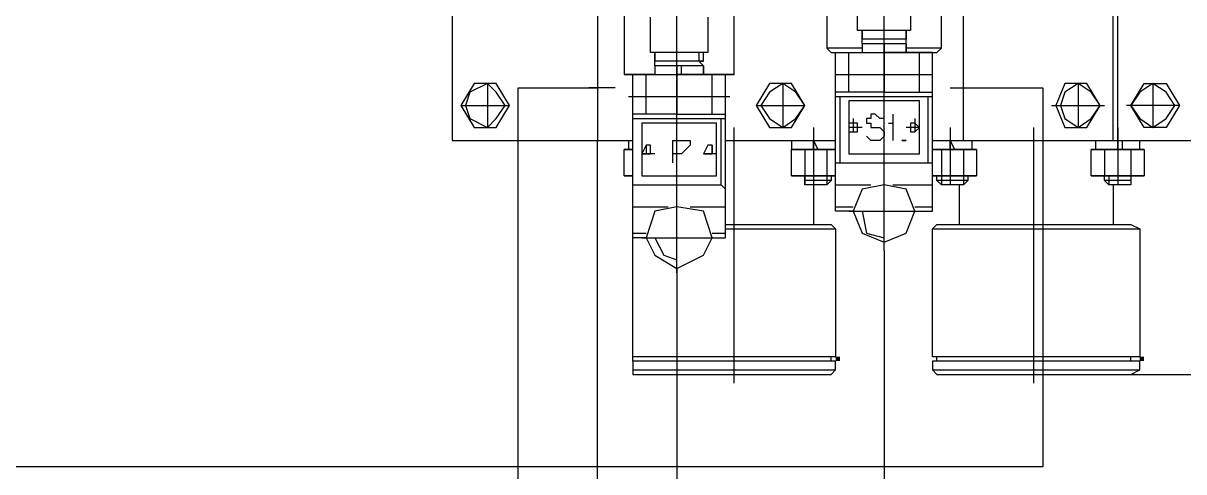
# Model space of a CAD drawing. Header units: inches. Extents: x -65 to 4788, y -4676 to 3369.
# Drawn here: x 2084 to 2503.7, y -1446.6 to -1284.5 of the extents above; entities that cross this region are included whole.
import ezdxf

# ---------------------------------------------------------------- set-up
doc = ezdxf.new("R2010")
doc.units = ezdxf.units.IN
doc.header["$MEASUREMENT"] = 0
doc.layers.get('0').update_dxf_attribs({"color": 250, "linetype": 'CONTINUOUS', "lineweight": 100})

msp = doc.modelspace()

# ---------------------------------------------------------------- hatches: boundary and pattern name
at = {"lineweight": -2}
for points in [[(2377.79, -1406.61), (2379.38, -1406.61), (2379.38, -1405.01), (2377.79, -1405.01)], [(2377.79, -1406.61), (2379.38, -1406.61), (2379.38, -1405.01), (2377.79, -1405.01)], [(2377.79, -1406.61), (2379.38, -1406.61), (2379.38, -1405.01), (2377.79, -1405.01)], [(2487.76, -1406.61), (2489.36, -1406.61), (2489.36, -1405.01), (2487.76, -1405.01)], [(2487.76, -1406.61), (2489.36, -1406.61), (2489.36, -1405.01), (2487.76, -1405.01)], [(2487.76, -1406.61), (2489.36, -1406.61), (2489.36, -1405.01), (2487.76, -1405.01)]]:
    msp.add_hatch(color=0, dxfattribs=at).paths.add_polyline_path(points)

# ---------------------------------------------------------------- linework, layer by layer
at = {"color": 0, "lineweight": -2}
for points in [[(2424.01, -1326.91), (2844.79, -1326.91), (2844.79, -961.92), (2239.12, -961.92), (2239.12, -1020.89)], [(2395.32, -1366.76), (2395.32, -1110.15)], [(2320.41, -1374.73), (2320.41, -1118.12)], [(2309.25, -1181.87), (2291.72, -1181.87), (2291.72, -1326.91), (2304.47, -1326.91)], [(2412.85, -1326.91), (2424.01, -1326.91), (2424.01, -1181.87), (2406.48, -1181.87)], [(2239.12, -1250.41), (2239.12, -1326.91), (2291.72, -1326.91)], [(2374.6, -1250.41), (2374.6, -1293.44), (2376.19, -1295.04), (2414.45, -1295.04), (2416.04, -1293.44), (2416.04, -1250.41)], [(2301.28, -1258.38), (2301.28, -1303.01), (2302.88, -1303.01), (2339.54, -1303.01), (2341.13, -1303.01), (2341.13, -1258.38)], [(2478.2, -1326.91), (2478.2, -1269.53)], [(2479.8, -1326.91), (2479.8, -1269.53)], [(2404.88, -1272.72), (2404.88, -1287.07), (2385.76, -1287.07), (2385.76, -1272.72)], [(2331.57, -1282.29), (2331.57, -1295.04), (2310.85, -1295.04), (2310.85, -1282.29)], [(2387.35, -1291.85), (2387.35, -1290.25), (2387.35, -1290.25), (2387.35, -1290.25), (2387.35, -1287.07)], [(2387.35, -1287.07), (2387.35, -1290.25)], [(2403.29, -1291.85), (2403.29, -1290.25), (2403.29, -1290.25), (2403.29, -1290.25), (2403.29, -1287.07)], [(2403.29, -1287.07), (2403.29, -1290.25)], [(2403.29, -1290.25), (2387.35, -1290.25)], [(2403.29, -1290.25), (2387.35, -1290.25)], [(2403.29, -1290.25), (2387.35, -1290.25)], [(2387.35, -1295.04), (2403.29, -1295.04), (2403.29, -1291.85), (2387.35, -1291.85), (2387.35, -1295.04)], [(2387.35, -1291.85), (2387.35, -1295.04)], [(2395.32, -1291.85), (2395.32, -1295.04), (2395.32, -1295.04), (2395.32, -1291.85)], [(2403.29, -1291.85), (2403.29, -1295.04)], [(2312.44, -1299.82), (2312.44, -1295.04)], [(2312.44, -1295.04), (2312.44, -1298.22)], [(2329.97, -1299.82), (2328.38, -1298.22), (2328.38, -1298.22), (2329.97, -1298.22), (2329.97, -1295.04)], [(2328.38, -1295.04), (2328.38, -1298.22)], [(2387.35, -1293.44), (2374.6, -1293.44)], [(2384.16, -1352.41), (2377.79, -1352.41), (2377.79, -1295.04), (2395.32, -1295.04), (2395.32, -1309.38), (2377.79, -1309.38)], [(2382.57, -1309.38), (2382.57, -1295.04)], [(2387.35, -1295.04), (2395.32, -1295.04)], [(2406.48, -1352.41), (2412.85, -1352.41), (2412.85, -1295.04), (2395.32, -1295.04), (2395.32, -1309.38), (2412.85, -1309.38)], [(2395.32, -1295.04), (2403.29, -1295.04)], [(2416.04, -1293.44), (2403.29, -1293.44)], [(2408.07, -1309.38), (2408.07, -1295.04)], [(2329.97, -1298.22), (2312.44, -1298.22)], [(2328.38, -1298.22), (2312.44, -1298.22)], [(2328.38, -1298.22), (2312.44, -1298.22)], [(2312.44, -1299.82), (2312.44, -1303.01), (2312.44, -1303.01)], [(2312.44, -1303.01), (2329.97, -1303.01), (2329.97, -1299.82), (2312.44, -1299.82), (2312.44, -1303.01)], [(2320.41, -1299.82), (2320.41, -1303.01), (2322, -1303.01), (2322, -1299.82)], [(2329.97, -1299.82), (2329.97, -1303.01), (2329.97, -1303.01)], [(2312.44, -1303.01), (2301.28, -1303.01)], [(2309.25, -1361.98), (2304.47, -1361.98), (2304.47, -1303.01), (2320.41, -1303.01), (2320.41, -1317.35), (2304.47, -1317.35)], [(2309.25, -1317.35), (2309.25, -1303.01)], [(2312.44, -1303.01), (2320.41, -1303.01)], [(2333.16, -1361.98), (2337.94, -1361.98), (2337.94, -1303.01), (2320.41, -1303.01), (2320.41, -1317.35), (2337.94, -1317.35)], [(2322, -1303.01), (2329.97, -1303.01)], [(2341.13, -1303.01), (2329.97, -1303.01)], [(2333.16, -1317.35), (2333.16, -1303.01)], [(2377.79, -1303.01), (2412.85, -1303.01)], [(2424.01, -1307.79), (2452.7, -1307.79), (2452.7, -1444.86), (1995.26, -1444.86)], [(2082.93, -1508.61), (2263.03, -1508.61), (2263.03, -1307.79), (2291.72, -1307.79)], [(2247.09, -1306.19), (2242.31, -1314.16), (2247.09, -1322.13), (2255.06, -1322.13), (2259.84, -1314.16), (2255.06, -1306.19), (2247.09, -1306.19)], [(2251.87, -1322.13), (2255.06, -1318.94), (2258.25, -1314.16), (2255.06, -1309.38), (2251.87, -1306.19), (2245.5, -1309.38), (2243.9, -1314.16), (2245.5, -1318.94), (2251.87, -1322.13)], [(2251.87, -1306.19), (2251.87, -1322.13)], [(2298.1, -1307.79), (2288.53, -1307.79)], [(2349.1, -1314.16), (2353.88, -1322.13), (2361.85, -1322.13), (2366.63, -1314.16), (2361.85, -1306.19), (2353.88, -1306.19)], [(2353.88, -1306.19), (2349.1, -1314.16)], [(2358.66, -1322.13), (2363.44, -1318.94), (2366.63, -1314.16), (2363.44, -1309.38), (2358.66, -1306.19), (2353.88, -1309.38), (2350.69, -1314.16), (2353.88, -1318.94), (2358.66, -1322.13)], [(2358.66, -1306.19), (2358.66, -1322.13)], [(2419.23, -1307.79), (2427.2, -1307.79)], [(2460.67, -1306.19), (2457.48, -1314.16), (2460.67, -1322.13), (2468.64, -1322.13), (2473.42, -1314.16), (2468.64, -1306.19), (2460.67, -1306.19)], [(2465.45, -1322.13), (2470.23, -1318.94), (2473.42, -1314.16), (2470.23, -1309.38), (2465.45, -1306.19), (2460.67, -1309.38), (2459.08, -1314.16), (2460.67, -1318.94), (2465.45, -1322.13)], [(2465.45, -1306.19), (2465.45, -1322.13)], [(2492.55, -1322.13), (2497.33, -1318.94), (2500.52, -1314.16), (2497.33, -1309.38), (2492.55, -1306.19), (2487.76, -1309.38), (2484.58, -1314.16), (2487.76, -1318.94), (2492.55, -1322.13)], [(2497.33, -1306.19), (2502.11, -1314.16), (2497.33, -1322.13), (2489.36, -1322.13), (2484.58, -1314.16), (2489.36, -1306.19), (2497.33, -1306.19)], [(2492.55, -1306.19), (2492.55, -1322.13)], [(2302.88, -1310.97), (2339.54, -1310.97)], [(2377.79, -1310.97), (2412.85, -1310.97)], [(2379.38, -1334.88), (2379.38, -1310.97)], [(2382.57, -1331.69), (2408.07, -1331.69), (2408.07, -1312.57), (2382.57, -1312.57), (2382.57, -1331.69)], [(2411.26, -1334.88), (2411.26, -1310.97)], [(2242.31, -1314.16), (2259.84, -1314.16)], [(2349.1, -1314.16), (2366.63, -1314.16)], [(2395.32, -1318.94), (2393.73, -1318.94), (2392.13, -1317.35), (2390.54, -1317.35), (2390.54, -1318.94), (2388.95, -1318.94), (2388.95, -1320.54), (2390.54, -1320.54), (2390.54, -1322.13), (2392.13, -1322.13), (2393.73, -1322.13), (2395.32, -1323.73), (2395.32, -1325.32), (2393.73, -1326.91), (2390.54, -1326.91), (2388.95, -1325.32)], [(2398.51, -1317.35), (2398.51, -1326.91), (2398.51, -1326.91), (2398.51, -1326.91)], [(2455.89, -1314.16), (2475.01, -1314.16)], [(2502.11, -1314.16), (2482.98, -1314.16)], [(2304.47, -1318.94), (2337.94, -1318.94)], [(2304.47, -1342.85), (2304.47, -1318.94)], [(2307.66, -1339.66), (2334.75, -1339.66), (2334.75, -1320.54), (2307.66, -1320.54), (2307.66, -1339.66)], [(2336.35, -1342.85), (2336.35, -1318.94)], [(2385.76, -1322.13), (2385.76, -1320.54), (2382.57, -1320.54), (2382.57, -1322.13), (2382.57, -1323.73), (2385.76, -1323.73), (2385.76, -1322.13)], [(2384.16, -1318.94), (2384.16, -1323.73)], [(2396.91, -1320.54), (2398.51, -1320.54)], [(2408.07, -1322.13), (2406.48, -1320.54), (2404.88, -1320.54), (2404.88, -1323.73), (2406.48, -1323.73), (2408.07, -1322.13)], [(2406.48, -1318.94), (2406.48, -1323.73)], [(2341.13, -1414.58), (2341.13, -1322.13)], [(2369.82, -1322.13), (2369.82, -1342.85)], [(2387.35, -1322.13), (2382.57, -1322.13)], [(2408.07, -1322.13), (2403.29, -1322.13)], [(2419.23, -1322.13), (2419.23, -1342.85)], [(2449.51, -1414.58), (2449.51, -1322.13)], [(2479.8, -1322.13), (2479.8, -1342.85)], [(1329.03, -1548.46), (1329.03, -1572.37), (2291.72, -1572.37), (2291.72, -1326.91)], [(2304.47, -1339.66), (2301.28, -1339.66), (2301.28, -1330.1), (2304.47, -1330.1)], [(2304.47, -1330.1), (2301.28, -1330.1)], [(2302.88, -1326.91), (2302.88, -1330.1), (2304.47, -1330.1)], [(2310.85, -1331.69), (2310.85, -1328.51), (2309.25, -1328.51), (2307.66, -1331.69), (2309.25, -1331.69), (2310.85, -1331.69), (2310.85, -1331.69)], [(2309.25, -1328.51), (2309.25, -1331.69)], [(2318.82, -1326.91), (2318.82, -1334.88)], [(2318.82, -1326.91), (2323.6, -1326.91), (2323.6, -1326.91), (2325.19, -1326.91), (2325.19, -1328.51), (2323.6, -1330.1), (2323.6, -1330.1), (2322, -1331.69), (2318.82, -1331.69)], [(2333.16, -1331.69), (2333.16, -1328.51), (2331.57, -1328.51), (2329.97, -1331.69), (2331.57, -1331.69), (2333.16, -1331.69), (2333.16, -1331.69)], [(2333.16, -1328.51), (2333.16, -1331.69)], [(2337.94, -1326.91), (2377.79, -1326.91)], [(2361.85, -1326.91), (2361.85, -1330.1), (2377.79, -1330.1)], [(2377.79, -1339.66), (2361.85, -1339.66), (2361.85, -1330.1), (2377.79, -1330.1)], [(2377.79, -1330.1), (2361.85, -1330.1)], [(2366.63, -1330.1), (2366.63, -1339.66)], [(2369.82, -1330.1), (2369.82, -1326.91)], [(2369.82, -1326.91), (2371.41, -1330.1)], [(2374.6, -1330.1), (2374.6, -1339.66)], [(2403.29, -1326.91), (2401.7, -1326.91), (2403.29, -1326.91), (2403.29, -1326.91)], [(2412.85, -1330.1), (2427.2, -1330.1), (2427.2, -1326.91)], [(2412.85, -1330.1), (2428.79, -1330.1), (2428.79, -1339.66), (2412.85, -1339.66)], [(2428.79, -1330.1), (2412.85, -1330.1)], [(2416.04, -1330.1), (2416.04, -1339.66)], [(2419.23, -1326.91), (2420.82, -1330.1)], [(2419.23, -1330.1), (2419.23, -1326.91)], [(2424.01, -1330.1), (2424.01, -1339.66)], [(2470.23, -1339.66), (2470.23, -1330.1), (2489.36, -1330.1), (2489.36, -1339.66), (2470.23, -1339.66)], [(2489.36, -1330.1), (2470.23, -1330.1)], [(2471.83, -1326.91), (2471.83, -1330.1), (2487.76, -1330.1), (2487.76, -1326.91)], [(2475.01, -1330.1), (2475.01, -1339.66)], [(2479.8, -1330.1), (2479.8, -1326.91)], [(2481.39, -1326.91), (2481.39, -1330.1)], [(2484.58, -1330.1), (2484.58, -1339.66)], [(2312.44, -1331.69), (2307.66, -1331.69)], [(2334.75, -1331.69), (2329.97, -1331.69)], [(2377.79, -1334.88), (2379.38, -1334.88), (2411.26, -1334.88), (2412.85, -1334.88)], [(2301.28, -1339.66), (2304.47, -1339.66)], [(2304.47, -1344.45), (2304.47, -1342.85), (2336.35, -1342.85), (2337.94, -1344.45)], [(2361.85, -1339.66), (2366.63, -1339.66)], [(2366.63, -1339.66), (2374.6, -1339.66)], [(2366.63, -1339.66), (2366.63, -1342.85)], [(2376.19, -1339.66), (2376.19, -1341.26), (2374.6, -1342.85), (2366.63, -1342.85), (2366.63, -1341.26), (2366.63, -1339.66)], [(2376.19, -1341.26), (2366.63, -1341.26)], [(2369.82, -1342.85), (2369.82, -1357.2)], [(2374.6, -1339.66), (2377.79, -1339.66)], [(2374.6, -1339.66), (2374.6, -1342.85)], [(2377.79, -1342.85), (2390.54, -1342.85)], [(2406.48, -1352.41), (2403.29, -1344.45), (2395.32, -1342.85), (2387.35, -1344.45), (2384.16, -1352.41), (2387.35, -1360.38), (2395.32, -1363.57), (2403.29, -1360.38), (2406.48, -1352.41)], [(2398.51, -1342.85), (2412.85, -1342.85)], [(2412.85, -1339.66), (2416.04, -1339.66)], [(2425.6, -1339.66), (2425.6, -1341.26), (2424.01, -1342.85), (2416.04, -1342.85), (2414.45, -1341.26), (2414.45, -1339.66)], [(2425.6, -1341.26), (2414.45, -1341.26)], [(2416.04, -1339.66), (2416.04, -1342.85)], [(2416.04, -1339.66), (2424.01, -1339.66)], [(2422.42, -1342.85), (2422.42, -1357.2)], [(2424.01, -1339.66), (2424.01, -1342.85)], [(2424.01, -1339.66), (2428.79, -1339.66)], [(2470.23, -1339.66), (2475.01, -1339.66)], [(2484.58, -1339.66), (2484.58, -1341.26), (2484.58, -1342.85), (2476.61, -1342.85), (2475.01, -1341.26), (2475.01, -1339.66)], [(2475.01, -1339.66), (2484.58, -1339.66)], [(2484.58, -1341.26), (2475.01, -1341.26)], [(2476.61, -1339.66), (2476.61, -1342.85)], [(2478.2, -1342.85), (2478.2, -1357.2)], [(2484.58, -1339.66), (2489.36, -1339.66)], [(2484.58, -1339.66), (2484.58, -1342.85)], [(2304.47, -1350.82), (2317.22, -1350.82)], [(2333.16, -1361.98), (2329.97, -1352.41), (2320.41, -1350.82), (2312.44, -1352.41), (2309.25, -1361.98), (2312.44, -1368.35), (2320.41, -1373.13), (2329.97, -1368.35), (2333.16, -1361.98)], [(2325.19, -1350.82), (2337.94, -1350.82)], [(2377.79, -1350.82), (2384.16, -1350.82)], [(2406.48, -1350.82), (2412.85, -1350.82)], [(2382.57, -1352.41), (2408.07, -1352.41)], [(2387.35, -1352.41), (2388.95, -1360.38), (2395.32, -1361.98)], [(2337.94, -1357.2), (2376.19, -1357.2), (2377.79, -1358.79), (2377.79, -1405.01), (2304.47, -1405.01), (2304.47, -1358.79)], [(2337.94, -1358.79), (2377.79, -1358.79)], [(2487.76, -1358.79), (2487.76, -1405.01), (2412.85, -1405.01), (2412.85, -1358.79), (2414.45, -1357.2), (2484.58, -1357.2), (2487.76, -1358.79)], [(2412.85, -1358.79), (2487.76, -1358.79)], [(2304.47, -1360.38), (2309.25, -1360.38)], [(2307.66, -1361.98), (2333.16, -1361.98)], [(2312.44, -1361.98), (2315.63, -1368.35), (2320.41, -1369.95)], [(2333.16, -1360.38), (2337.94, -1360.38)], [(2395.32, -1366.76), (2395.32, -1636.12)], [(2320.41, -1373.13), (2320.41, -1636.12), (1964.98, -1636.12), (1964.98, -1781.16)], [(2304.47, -1406.61), (2304.47, -1405.01)], [(2376.19, -1406.61), (2376.19, -1405.01)], [(2414.45, -1406.61), (2414.45, -1405.01)], [(2484.58, -1406.61), (2484.58, -1405.01)], [(2377.79, -1409.79), (2377.79, -1406.61), (2304.47, -1406.61), (2304.47, -1409.79), (2304.47, -1411.39), (2376.19, -1411.39), (2377.79, -1409.79)], [(2304.47, -1409.79), (2377.79, -1409.79)], [(2487.76, -1409.79), (2487.76, -1406.61), (2412.85, -1406.61), (2412.85, -1409.79), (2414.45, -1411.39), (2484.58, -1411.39), (2487.76, -1409.79)], [(2412.85, -1409.79), (2487.76, -1409.79)], [(2484.58, -1411.39), (3064.74, -1411.39)], [(2484.58, -1411.39), (2486.17, -1411.39)]]:
    msp.add_lwpolyline(points, dxfattribs=at)

doc.saveas('drawing.dxf')
